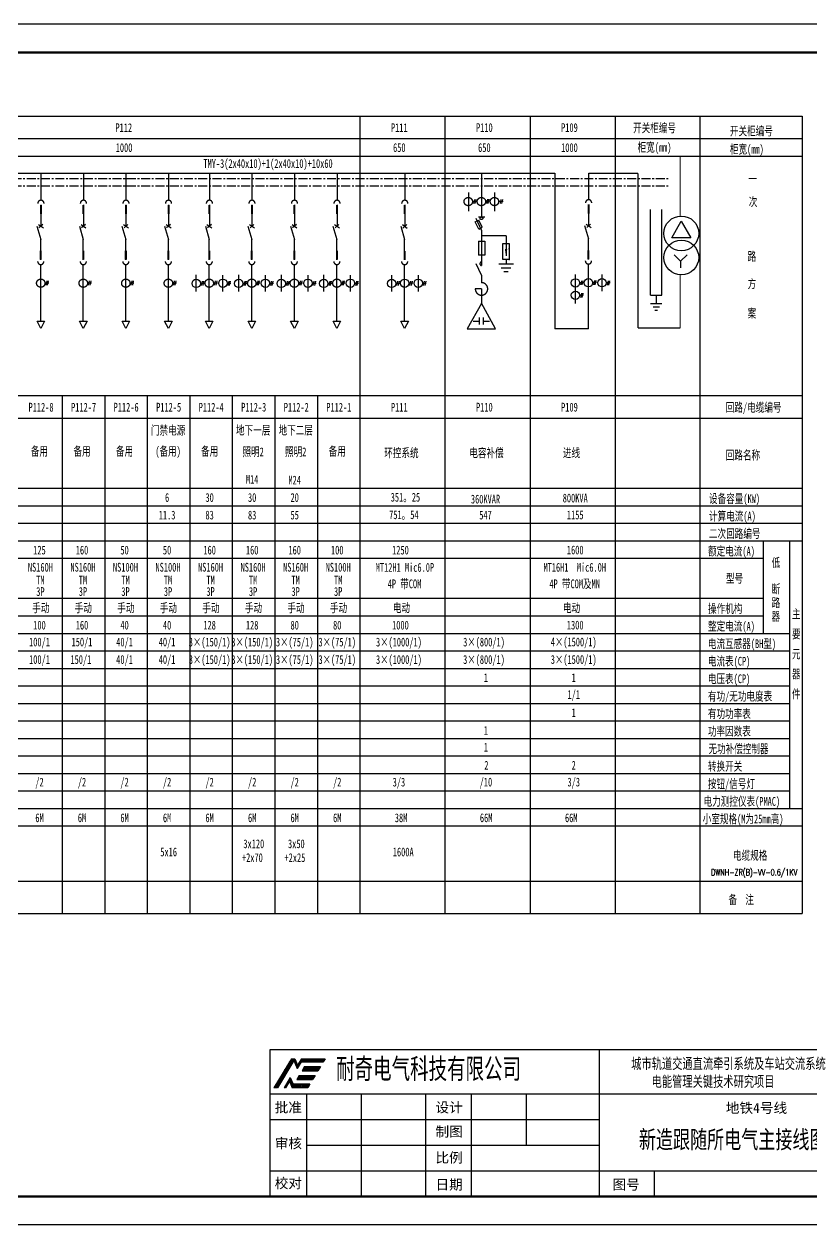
# Model space of a CAD drawing. Extents: x 638975 to 671725, y -185859 to -160817.
# Drawn here: x 649678 to 660686, y -185859 to -169059 of the extents above; entities that cross this region are included whole.
import ezdxf
from ezdxf.enums import TextEntityAlignment as Align

# ---------------------------------------------------------------- set-up
doc = ezdxf.new("R2010")
doc.units = 0
doc.header["$LTSCALE"] = 100
doc.header["$MEASUREMENT"] = 0
for name, pattern in [('ACAD_ISO03W100', [30, 12, -18]), ('CENTER', [2, 1.25, -0.25, 0.25, -0.25]), ('CONTINOUS', [2.5, 1.25, 0.25, 0.25, 0.25, 0.25, 0.25])]:
    doc.linetypes.add(name, pattern=pattern)
doc.layers.get('0').update_dxf_attribs({"color": 3, "linetype": 'CONTINUOUS'})
for name, color, linetype in [('01', 7, 'CONTINUOUS'), ('02', 1, 'CONTINUOUS'), ('1', 7, 'ACAD_ISO03W100'), ('11', 1, 'CONTINUOUS'), ('thick', 1, 'CONTINUOUS'), ('图框', 4, 'CONTINUOUS'), ('文字', 7, 'CONTINUOUS'), ('标注', 7, 'CONTINUOUS'), ('预埋件', 7, 'CONTINUOUS')]:
    doc.layers.add(name, color=color, linetype=linetype)
doc.styles.add('FSDBHZ', font='TXT.SHX', dxfattribs={"width": 0.707, "bigfont": 'HZFS.SHX'})
doc.styles.add('HT', font='simhei.ttf')
doc.styles.get("Standard").update_dxf_attribs({"font": 'COMPLEX', "width": 0.666667, "bigfont": 'DXT'})
doc.styles.add('WEN', font='', dxfattribs={"width": 0.7})
doc.styles.get('WEN').set_extended_font_data('SimSun')
pattern_1 = [(45, (965297.757, -248823.082), (-26.60573, 26.60573), [])]

# ---------------------------------------------------------------- blocks, each defined once
blk = doc.blocks.new('A$C782C4C8E')
at = {"layer": '11', "style": 'FSDBHZ', "width": 0.65}
blk.add_text('DWNH-ZR(B)-VV-0.6/1KV', height=250, dxfattribs=at).set_placement((1639, 125), align=Align.MIDDLE)
blk = doc.blocks.new('图框')
at = {"layer": '图框'}
h = blk.add_hatch(dxfattribs=at)
h.set_pattern_fill('ANSI31', color=5, scale=11.850767)
h.set_pattern_definition(pattern_1)
h.paths.add_polyline_path([(1013864, -235026), (1013937, -234905), (1013353, -234905), (1013257, -234665), (1013039, -235026), (1013091, -235026), (1013227, -234800), (1013318, -235026)], flags=17)
h.paths.add_polyline_path([(1012684, -235026), (1012807, -235026), (1013380, -234075), (1013493, -234358), (1013636, -234122), (1014409, -234122), (1014474, -234014), (1013649, -234014), (1013511, -234242), (1013420, -234014), (1013294, -234014)])
h = blk.add_hatch(dxfattribs=at)
h.set_pattern_fill('ANSI31', color=256, scale=11.850767)
h.set_pattern_definition(pattern_1)
h.paths.add_polyline_path([(1014312, -234282), (1013758, -234282), (1013666, -234434), (1014220, -234434)])
h.paths.add_polyline_path([(1014121, -234599), (1013567, -234599), (1013483, -234738), (1014037, -234738)])
h = blk.add_hatch(dxfattribs=at)
h.set_pattern_fill('ANSI31', color=3, scale=11.850767)
h.set_pattern_definition(pattern_1)
h.paths.add_polyline_path([(1013758, -234282), (1013666, -234434), (1014220, -234434), (1014312, -234282)])
h.paths.add_polyline_path([(1013567, -234599), (1013483, -234738), (1014037, -234738), (1014121, -234599)])
for p, q in [((1012536, -233704), (1012536, -238826)), ((1024062, -233704), (1024062, -238826)), ((1033026, -233704), (1033026, -235240)), ((1035587, -238826), (1035587, -233704)), ((1013294, -234014), (1012684, -235026)), ((1013380, -234075), (1012807, -235026)), ((1013294, -234014), (1013417, -234014)), ((1013380, -234075), (1013493, -234358)), ((1013420, -234014), (1013511, -234242)), ((1013636, -234122), (1013493, -234358)), ((1013649, -234014), (1013511, -234242)), ((1013636, -234122), (1014409, -234122)), ((1013649, -234014), (1014474, -234014)), ((1013758, -234282), (1013666, -234434)), ((1013758, -234282), (1014312, -234282)), ((1014312, -234282), (1014220, -234434)), ((1014474, -234014), (1014409, -234122)), ((1013257, -234665), (1013039, -235026)), ((1013257, -234665), (1013353, -234905)), ((1013567, -234599), (1013483, -234738)), ((1013483, -234738), (1014037, -234738)), ((1013567, -234599), (1014121, -234599)), ((1013666, -234434), (1014220, -234434)), ((1014121, -234599), (1014037, -234738)), ((1012807, -235026), (1012684, -235026)), ((1013091, -235026), (1013039, -235026)), ((1013227, -234800), (1013091, -235026)), ((1013227, -234800), (1013318, -235026)), ((1013864, -235026), (1013318, -235026)), ((1013937, -234905), (1013353, -234905)), ((1013937, -234905), (1013864, -235026)), ((1012536, -235240), (1024062, -235240)), ((1013817, -235240), (1013817, -238826)), ((1015737, -235240), (1015737, -238826)), ((1017985, -235240), (1017985, -237033)), ((1019579, -235240), (1019579, -238826)), ((1021500, -235240), (1021500, -237033)), ((1024062, -235240), (1035587, -235240)), ((1012536, -236137), (1024062, -236137)), ((1013817, -237033), (1024062, -237033)), ((1024062, -237033), (1024062, -237033)), ((1012536, -237930), (1024062, -237930)), ((1024062, -237930), (1035587, -237930)), ((1025982, -237930), (1025982, -238826)), ((1012536, -238826), (1035587, -238826))]:
    blk.add_line(p, q, dxfattribs=at)
at = {"layer": '图框', "lineweight": 30}
for p, q in [((1035587, -233704), (1012536, -233704)), ((1012536, -233704), (1012536, -238826))]:
    blk.add_line(p, q, dxfattribs=at)
at = {"layer": '图框', "linetype": 'CONTINOUS'}
for p, q in [((1017985, -237033), (1017985, -238826)), ((1021500, -238826), (1021500, -238826))]:
    blk.add_line(p, q, dxfattribs=at)
at = {"layer": '图框', "color": 0, "ltscale": 0.2, "style": 'HT'}
for s, p in [('批准', (1012711, -235889)), ('设计', (1018334, -235889)), ('地铁4号线', (1028485, -235907)), ('制图', (1018334, -236736)), ('审核', (1012711, -237145)), ('比例', (1018334, -237647)), ('校对', (1012711, -238539)), ('日期', (1018334, -238589)), ('图号', (1024520, -238589))]:
    blk.add_text(s, height=350, dxfattribs=at).set_placement(p)
at = {"layer": '图框', "color": 0, "insert": (1014858, -234002), "char_height": 711.05, "attachment_point": 1}
blk.add_mtext_dynamic_manual_height_columns('{\\fSimSun|b0|i0|c134|p2;耐奇电气科技有限公司}', width=8427.24, gutter_width=12.5, heights=[0], dxfattribs=at)

msp = doc.modelspace()

# ---------------------------------------------------------------- linework, layer by layer
at = {"const_width": 18.3}
for points in [[(658856, -171746), (658856, -170917)], [(658267, -173310), (658267, -171146)], [(658856, -173310), (658856, -172569)], [(658856, -173310), (658267, -173310)]]:
    msp.add_lwpolyline(points, dxfattribs=at)
at = {"const_width": 18.3, "elevation": -732}
for points in [[(641316, -171146), (657104, -171146)], [(658267, -171146), (657575, -171146)]]:
    msp.add_lwpolyline(points, dxfattribs=at)
for centre in [(658872, -171988), (658872, -172326)]:
    msp.add_circle(centre, 243)
at = {"layer": '01'}
for p, q in [((641221, -170347), (660563, -170347)), ((654376, -170347), (654376, -181503)), ((655566, -170347), (655566, -181503)), ((656756, -170347), (656756, -181503)), ((657946, -170347), (657946, -181503)), ((659136, -181503), (659136, -170347)), ((660563, -170347), (660563, -181503)), ((660388, -180033), (660388, -176288)), ((641221, -181503), (660563, -181503))]:
    msp.add_line(p, q, dxfattribs=at)
at = {"layer": '01', "color": 3, "linetype": 'CENTER'}
for p, q in [((641316, -171219), (658690, -171219)), ((641316, -171324), (658690, -171324))]:
    msp.add_line(p, q, dxfattribs=at)
at = {"layer": '02'}
for p, q in [((641221, -170662), (660563, -170662)), ((641221, -170907), (660563, -170907)), ((657104, -171146, -732), (657104, -173322, -732)), ((658770, -172286), (658861, -172376)), ((658952, -172286), (658861, -172376)), ((658861, -172376), (658861, -172472)), ((652088, -172801, -1796), (652088, -172570, -1796)), ((652199, -172687, -1796), (652145, -172687, -1796)), ((652170, -172657, -1796), (652157, -172717, -1796)), ((652190, -172657, -1796), (652177, -172717, -1796)), ((652461, -172802, -1796), (652461, -172571, -1796)), ((652572, -172687, -1796), (652517, -172687, -1796)), ((652542, -172658, -1796), (652529, -172717, -1796)), ((652563, -172658, -1796), (652549, -172717, -1796)), ((652683, -172801, -1796), (652683, -172570, -1796)), ((652794, -172687, -1796), (652740, -172687, -1796)), ((652765, -172657, -1796), (652752, -172717, -1796)), ((652785, -172657, -1796), (652772, -172717, -1796)), ((653056, -172802, -1796), (653056, -172571, -1796)), ((653167, -172687, -1796), (653112, -172687, -1796)), ((653137, -172658, -1796), (653124, -172717, -1796)), ((653158, -172658, -1796), (653144, -172717, -1796)), ((653278, -172801, -1796), (653278, -172570, -1796)), ((653389, -172687, -1796), (653335, -172687, -1796)), ((653360, -172657, -1796), (653347, -172717, -1796)), ((653380, -172657, -1796), (653367, -172717, -1796)), ((653651, -172802, -1796), (653651, -172571, -1796)), ((653762, -172687, -1796), (653707, -172687, -1796)), ((653732, -172658, -1796), (653719, -172717, -1796)), ((653753, -172658, -1796), (653739, -172717, -1796)), ((653873, -172801, -1796), (653873, -172570, -1796)), ((653984, -172687, -1796), (653930, -172687, -1796)), ((653955, -172657, -1796), (653942, -172717, -1796)), ((653975, -172657, -1796), (653962, -172717, -1796)), ((654246, -172802, -1796), (654246, -172571, -1796)), ((654357, -172687, -1796), (654302, -172687, -1796)), ((654327, -172658, -1796), (654314, -172717, -1796)), ((654348, -172658, -1796), (654334, -172717, -1796)), ((654821, -172802, -1796), (654821, -172571, -1796)), ((654933, -172687, -1796), (654878, -172687, -1796)), ((654903, -172658, -1796), (654890, -172718, -1796)), ((654923, -172658, -1796), (654910, -172718, -1796)), ((655115, -172684, -1796), (655060, -172684, -1796)), ((655085, -172655, -1796), (655072, -172715, -1796)), ((655106, -172655, -1796), (655093, -172715, -1796)), ((655194, -172802, -1796), (655194, -172571, -1796)), ((655305, -172688, -1796), (655250, -172688, -1796)), ((655275, -172658, -1796), (655262, -172718, -1796)), ((655296, -172658, -1796), (655283, -172718, -1796)), ((657392, -172795, -1629), (657392, -172564, -1629)), ((657504, -172680, -1629), (657449, -172680, -1629)), ((657474, -172651, -1629), (657461, -172710, -1629)), ((657495, -172651, -1629), (657481, -172710, -1629)), ((657686, -172677, -1629), (657632, -172677, -1629)), ((657657, -172648, -1629), (657643, -172707, -1629)), ((657677, -172648, -1629), (657664, -172707, -1629)), ((657765, -172795, -1629), (657765, -172564, -1629)), ((657876, -172680, -1629), (657821, -172680, -1629)), ((657847, -172651, -1629), (657833, -172711, -1629)), ((657867, -172651, -1629), (657854, -172711, -1629)), ((657392, -172968, -1629), (657392, -172737, -1629)), ((657504, -172853, -1629), (657449, -172853, -1629)), ((657474, -172824, -1629), (657461, -172884, -1629)), ((657495, -172824, -1629), (657481, -172884, -1629)), ((657573, -173322, -898), (657104, -173322, -898)), ((641221, -174258), (660563, -174258)), ((650211, -174258), (650211, -181503)), ((650806, -174258), (650806, -181503)), ((651401, -174258), (651401, -181503)), ((651996, -174258), (651996, -181503)), ((652591, -174258), (652591, -181503)), ((653186, -174258), (653186, -181503)), ((653781, -174258), (653781, -181503)), ((641221, -174573), (660563, -174573)), ((641221, -175553), (660563, -175553)), ((641221, -175798), (660563, -175798)), ((641221, -176043), (660563, -176043)), ((641221, -176288), (660563, -176288)), ((641221, -176533), (660021, -176533)), ((641221, -177093), (660021, -177093)), ((641221, -177338), (660021, -177338)), ((641221, -177583), (660388, -177583)), ((641221, -177828), (660388, -177828)), ((641221, -178073), (660388, -178073)), ((641221, -178318), (660388, -178318)), ((641221, -178563), (660388, -178563)), ((641221, -178808), (660388, -178808)), ((641221, -179053), (660388, -179053)), ((641221, -179298), (660388, -179298)), ((641221, -179543), (660388, -179543)), ((641221, -179788), (660388, -179788)), ((641221, -180033), (660563, -180033)), ((641221, -180278), (660563, -180278)), ((641221, -181048), (660563, -181048))]:
    msp.add_line(p, q, dxfattribs=at)
msp.add_lwpolyline([(658872, -171815), (659007, -172049), (658737, -172049)], close=True, dxfattribs=at)
for centre in [(652086, -172688, -1796), (652459, -172685, -1796), (652681, -172688, -1796), (653054, -172685, -1796), (653276, -172688, -1796), (653649, -172685, -1796), (653871, -172688, -1796), (654244, -172685, -1796), (654820, -172688, -1796), (655002, -172686, -1796), (655192, -172686, -1796), (657391, -172681, -1629), (657573, -172679, -1629), (657763, -172679, -1629), (657391, -172854, -1629)]:
    msp.add_circle(centre, 58.2, dxfattribs=at)
at = {"layer": '1'}
for p, q in [((649914, -171153, -898), (649914, -171525, -898)), ((650509, -171153, -898), (650509, -171525, -898)), ((651104, -171153, -898), (651104, -171525, -898)), ((651699, -171153, -898), (651699, -171525, -898)), ((652271, -171153, -898), (652271, -171525, -898)), ((652866, -171153, -898), (652866, -171525, -898)), ((653461, -171153, -898), (653461, -171525, -898)), ((654056, -171153, -898), (654056, -171525, -898)), ((655004, -171153, -898), (655004, -171525, -898)), ((656076, -171153, -898), (656076, -171758, -898)), ((657575, -171146, -732), (657575, -171518, -732)), ((658442, -172853), (658442, -171324)), ((658601, -172853), (658601, -171219)), ((655893, -171416, -898), (655893, -171676, -898)), ((655977, -171513, -898), (655963, -171572, -898)), ((655997, -171513, -898), (655984, -171572, -898)), ((656159, -171509, -898), (656146, -171569, -898)), ((656180, -171509, -898), (656166, -171569, -898)), ((656259, -171416, -898), (656259, -171676, -898)), ((656349, -171513, -898), (656336, -171572, -898)), ((656370, -171513, -898), (656356, -171572, -898)), ((649914, -171590, -898), (649914, -171700, -898)), ((649914, -171641, -898), (649914, -171888, -898)), ((649914, -171641, -898), (649914, -171888, -898)), ((650509, -171590, -898), (650509, -171700, -898)), ((650509, -171641, -898), (650509, -171888, -898)), ((650509, -171641, -898), (650509, -171888, -898)), ((651104, -171590, -898), (651104, -171700, -898)), ((651104, -171641, -898), (651104, -171888, -898)), ((651104, -171641, -898), (651104, -171888, -898)), ((651699, -171590, -898), (651699, -171700, -898)), ((651699, -171641, -898), (651699, -171888, -898)), ((651699, -171641, -898), (651699, -171888, -898)), ((652271, -171590, -898), (652271, -171700, -898)), ((652271, -171641, -898), (652271, -171888, -898)), ((652271, -171641, -898), (652271, -171888, -898)), ((652866, -171590, -898), (652866, -171700, -898)), ((652866, -171641, -898), (652866, -171888, -898)), ((652866, -171641, -898), (652866, -171888, -898)), ((653461, -171590, -898), (653461, -171700, -898)), ((653461, -171641, -898), (653461, -171888, -898)), ((653461, -171641, -898), (653461, -171888, -898)), ((654056, -171590, -898), (654056, -171700, -898)), ((654056, -171641, -898), (654056, -171888, -898)), ((654056, -171641, -898), (654056, -171888, -898)), ((655004, -171591, -898), (655004, -171700, -898)), ((655004, -171642, -898), (655004, -171889, -898)), ((655004, -171642, -898), (655004, -171889, -898)), ((656006, -171542, -898), (655952, -171542, -898)), ((656189, -171539, -898), (656134, -171539, -898)), ((656379, -171542, -898), (656324, -171542, -898)), ((657575, -171584, -732), (657575, -171693, -732)), ((657575, -171635, -732), (657575, -171882, -732)), ((657575, -171635, -732), (657575, -171882, -732)), ((655989, -171825, -898), (656039, -171801, -898)), ((656038, -171927, -769), (655989, -171825, -305)), ((656076, -171944, -898), (656000, -171782, -166)), ((656033, -171758, -898), (656123, -171758, -898)), ((656088, -171903, -769), (656039, -171801, -305)), ((657541, -171858, -732), (657610, -171905, -732)), ((657603, -171858, -732), (657548, -171905, -732)), ((649857, -171887, -898), (649912, -172073, -898)), ((649880, -171865, -898), (649949, -171912, -898)), ((649941, -171865, -898), (649887, -171912, -898)), ((650452, -171887, -898), (650507, -172073, -898)), ((650475, -171865, -898), (650544, -171912, -898)), ((650536, -171865, -898), (650482, -171912, -898)), ((651047, -171887, -898), (651102, -172073, -898)), ((651070, -171865, -898), (651139, -171912, -898)), ((651131, -171865, -898), (651077, -171912, -898)), ((651642, -171887, -898), (651697, -172073, -898)), ((651665, -171865, -898), (651734, -171912, -898)), ((651726, -171865, -898), (651672, -171912, -898)), ((652214, -171887, -898), (652269, -172073, -898)), ((652237, -171865, -898), (652305, -171912, -898)), ((652298, -171865, -898), (652244, -171912, -898)), ((652809, -171887, -898), (652864, -172073, -898)), ((652832, -171865, -898), (652900, -171912, -898)), ((652893, -171865, -898), (652839, -171912, -898)), ((653404, -171887, -898), (653459, -172073, -898)), ((653427, -171865, -898), (653495, -171912, -898)), ((653488, -171865, -898), (653434, -171912, -898)), ((653999, -171887, -898), (654054, -172073, -898)), ((654022, -171865, -898), (654090, -171912, -898)), ((654083, -171865, -898), (654029, -171912, -898)), ((654947, -171887, -898), (655002, -172074, -898)), ((654970, -171866, -898), (655039, -171913, -898)), ((655031, -171866, -898), (654977, -171913, -898)), ((656038, -171927, -898), (656088, -171903, -898)), ((656076, -171944, -898), (656076, -172438, -898)), ((656420, -172021, -166), (656076, -172021, -166)), ((656420, -172021, -166), (656420, -172301, -166)), ((657518, -171880, -732), (657573, -172066, -732)), ((649912, -172337, -898), (649912, -172073, -898)), ((650507, -172337, -898), (650507, -172073, -898)), ((651102, -172337, -898), (651102, -172073, -898)), ((651697, -172337, -898), (651697, -172073, -898)), ((652269, -172337, -898), (652269, -172073, -898)), ((652864, -172337, -898), (652864, -172073, -898)), ((653459, -172337, -898), (653459, -172073, -898)), ((654054, -172337, -898), (654054, -172073, -898)), ((655002, -172334, -898), (655002, -172074, -898)), ((656035, -172099, -898), (656123, -172099, -898)), ((656035, -172099, -898), (656035, -172295, -898)), ((656123, -172099, -898), (656123, -172295, -898)), ((657573, -172328, -732), (657573, -172066, -732)), ((649912, -172358, -898), (649912, -172249, -898)), ((650507, -172358, -898), (650507, -172249, -898)), ((651102, -172358, -898), (651102, -172249, -898)), ((651697, -172358, -898), (651697, -172249, -898)), ((652269, -172358, -898), (652269, -172249, -898)), ((652864, -172358, -898), (652864, -172249, -898)), ((653459, -172358, -898), (653459, -172249, -898)), ((654054, -172358, -898), (654054, -172249, -898)), ((655002, -172359, -898), (655002, -172249, -898)), ((656123, -172295, -898), (656035, -172295, -898)), ((656420, -172355, -166), (656420, -172421, -166)), ((657573, -172352, -732), (657573, -172242, -732)), ((649912, -173214, -898), (649912, -172424, -898)), ((650507, -173214, -898), (650507, -172424, -898)), ((651102, -173214, -898), (651102, -172424, -898)), ((651697, -173214, -898), (651697, -172424, -898)), ((652269, -173214, -898), (652269, -172424, -898)), ((652864, -173214, -898), (652864, -172424, -898)), ((653459, -173214, -898), (653459, -172424, -898)), ((654054, -173214, -898), (654054, -172424, -898)), ((655002, -173215, -898), (655002, -172424, -898)), ((656076, -172573, -898), (656000, -172412, -166)), ((656524, -172421, -166), (656319, -172421, -166)), ((656487, -172474, -166), (656354, -172474, -166)), ((656452, -172528, -166), (656389, -172528, -166)), ((657573, -173322, -732), (657573, -172417, -732)), ((650025, -172684, -898), (649970, -172684, -898)), ((649995, -172654, -898), (649982, -172714, -898)), ((650016, -172654, -898), (650003, -172714, -898)), ((650620, -172684, -898), (650565, -172684, -898)), ((650590, -172654, -898), (650577, -172714, -898)), ((650611, -172654, -898), (650598, -172714, -898)), ((651215, -172684, -898), (651160, -172684, -898)), ((651185, -172654, -898), (651172, -172714, -898)), ((651206, -172654, -898), (651193, -172714, -898)), ((651810, -172684, -898), (651755, -172684, -898)), ((651780, -172654, -898), (651767, -172714, -898)), ((651801, -172654, -898), (651788, -172714, -898)), ((652382, -172684, -898), (652327, -172684, -898)), ((652352, -172654, -898), (652339, -172714, -898)), ((652373, -172654, -898), (652359, -172714, -898)), ((652977, -172684, -898), (652922, -172684, -898)), ((652947, -172654, -898), (652934, -172714, -898)), ((652968, -172654, -898), (652954, -172714, -898)), ((653572, -172684, -898), (653517, -172684, -898)), ((653542, -172654, -898), (653529, -172714, -898)), ((653563, -172654, -898), (653549, -172714, -898)), ((654167, -172684, -898), (654112, -172684, -898)), ((654137, -172654, -898), (654124, -172714, -898)), ((654158, -172654, -898), (654144, -172714, -898)), ((656076, -172573, -898), (656076, -172678, -898)), ((656077, -172765, -898), (655989, -172765, -898)), ((658442, -172853), (658601, -172853)), ((658522, -172853), (658522, -172968)), ((656076, -172967, -898), (655875, -173322, -898)), ((656273, -173322, -898), (656076, -172966, -898)), ((658442, -172968), (658601, -172968)), ((658478, -173014), (658565, -173014)), ((656045, -173167, -166), (656045, -173265, -166)), ((656102, -173167, -166), (656102, -173265, -166)), ((658503, -173063), (658541, -173063)), ((649912, -173319, -898), (649860, -173214, -898)), ((649860, -173214, -898), (649964, -173214, -898)), ((649964, -173214, -898), (649912, -173319, -898)), ((650507, -173319, -898), (650455, -173214, -898)), ((650455, -173214, -898), (650559, -173214, -898)), ((650559, -173214, -898), (650507, -173319, -898)), ((651102, -173319, -898), (651050, -173214, -898)), ((651050, -173214, -898), (651154, -173214, -898)), ((651154, -173214, -898), (651102, -173319, -898)), ((651697, -173319, -898), (651645, -173214, -898)), ((651645, -173214, -898), (651749, -173214, -898)), ((651749, -173214, -898), (651697, -173319, -898)), ((652216, -173214, -898), (652321, -173214, -898)), ((652269, -173319, -898), (652216, -173214, -898)), ((652321, -173214, -898), (652269, -173319, -898)), ((652864, -173319, -898), (652811, -173214, -898)), ((652811, -173214, -898), (652916, -173214, -898)), ((652916, -173214, -898), (652864, -173319, -898)), ((653459, -173319, -898), (653406, -173214, -898)), ((653406, -173214, -898), (653511, -173214, -898)), ((653511, -173214, -898), (653459, -173319, -898)), ((654001, -173214, -898), (654106, -173214, -898)), ((654054, -173319, -898), (654001, -173214, -898)), ((654106, -173214, -898), (654054, -173319, -898)), ((655002, -173319, -898), (654950, -173215, -898)), ((654950, -173215, -898), (655054, -173215, -898)), ((655054, -173215, -898), (655002, -173319, -898)), ((655875, -173322, -898), (656273, -173322, -898)), ((655960, -173216, -166), (656045, -173216, -166)), ((656102, -173216, -166), (656187, -173216, -166))]:
    msp.add_line(p, q, dxfattribs=at)
at = {"layer": '1', "const_width": 28.3}
for points, elevation in [([(649914, -171590), (649914, -171716)], -898), ([(650509, -171590), (650509, -171716)], -898), ([(651104, -171590), (651104, -171716)], -898), ([(651699, -171590), (651699, -171716)], -898), ([(652271, -171590), (652271, -171716)], -898), ([(652866, -171590), (652866, -171716)], -898), ([(653461, -171590), (653461, -171716)], -898), ([(654056, -171590), (654056, -171716)], -898), ([(655004, -171591), (655004, -171717)], -898), ([(657575, -171584), (657575, -171710)], -732), ([(649912, -172232), (649912, -172358)], -898), ([(650507, -172232), (650507, -172358)], -898), ([(651102, -172232), (651102, -172358)], -898), ([(651697, -172232), (651697, -172358)], -898), ([(652269, -172232), (652269, -172358)], -898), ([(652864, -172232), (652864, -172358)], -898), ([(653459, -172232), (653459, -172358)], -898), ([(654054, -172232), (654054, -172358)], -898), ([(655002, -172233), (655002, -172359)], -898), ([(657573, -172226), (657573, -172352)], -732)]:
    msp.add_lwpolyline(points, dxfattribs=dict(at, elevation=elevation))
at = {"layer": '1', "elevation": -166}
msp.add_lwpolyline([(656377, -172131), (656464, -172131), (656464, -172355), (656377, -172355)], close=True, dxfattribs=at)
at = {"layer": '1'}
for centre, radius in [((655892, -171543, -898), 58.2), ((656075, -171543, -898), 58.2), ((656258, -171543, -898), 58.2), ((656076, -171777, -898), 18.8), ((649912, -172685, -898), 58.2), ((650507, -172685, -898), 58.2), ((651102, -172685, -898), 58.2), ((651697, -172685, -898), 58.2), ((652269, -172685, -898), 58.2), ((652864, -172685, -898), 58.2), ((653459, -172685, -898), 58.2), ((654054, -172685, -898), 58.2)]:
    msp.add_circle(centre, radius, dxfattribs=at)
for centre, radius, start, end in [((649914, -171569, -898), 43.8, 0, 180), ((650509, -171569, -898), 43.8, 0, 180), ((651104, -171569, -898), 43.8, 0, 180), ((651699, -171569, -898), 43.8, 0, 180), ((652271, -171569, -898), 43.8, 0, 180), ((652866, -171569, -898), 43.8, 0, 180), ((653461, -171569, -898), 43.8, 0, 180), ((654056, -171569, -898), 43.8, 0, 180), ((655004, -171569, -898), 43.8, 0, 180), ((657575, -171562, -732), 43.8, 0, 180), ((649912, -172380, -898), 43.8, 180, 0), ((650507, -172380, -898), 43.8, 180, 0), ((651102, -172380, -898), 43.8, 180, 0), ((651697, -172380, -898), 43.8, 180, 0), ((652269, -172380, -898), 43.8, 180, 0), ((652864, -172380, -898), 43.8, 180, 0), ((653459, -172380, -898), 43.8, 180, 0), ((654054, -172380, -898), 43.8, 180, 0), ((655002, -172381, -898), 43.8, 180, 0), ((656080, -172413, -898), 25.5, 98.934, 261.066), ((657573, -172373, -732), 43.8, 180, 0), ((656077, -172765, -898), 87.1, 180, 90.1487)]:
    msp.add_arc(centre, radius, start, end, dxfattribs=at)
for p in [(656464, -172206, -166), (656464, -172355, -166)]:
    msp.add_point(p, dxfattribs=at)
msp.add_solid([(656403, -172206, -166), (656438, -172206, -166), (656420, -172311, -166)], dxfattribs=at)
at = {"layer": '11'}
msp.add_line((660021, -177583), (660021, -176288), dxfattribs=at)
at = {"layer": 'thick'}
msp.add_line((656077, -172765, -898), (656077, -172967, -898), dxfattribs=at)
at = {"layer": '图框'}
msp.add_lwpolyline([(638975, -169059), (662735, -169059), (662735, -185859), (638975, -185859)], close=True, dxfattribs=at)
at = {"layer": '图框', "const_width": 32}
msp.add_lwpolyline([(639975, -169459), (662335, -169459), (662335, -185459), (639975, -185459)], close=True, dxfattribs=at)

# ---------------------------------------------------------------- block references
at = {"layer": '图框', "color": 0, "linetype": 'CONTINOUS', "xscale": 0.4000000000232831, "yscale": 0.4000000000232831, "zscale": 0.4}
msp.add_blockref('图框', (248100, -89929), dxfattribs=at)
at = {"layer": '预埋件', "color": 0, "linetype": 'CONTINOUS', "xscale": 0.3499999999767169, "yscale": 0.3500000000058208, "zscale": 0.35}
msp.add_blockref('A$C782C4C8E', (659318, -180975), dxfattribs=at)

# ---------------------------------------------------------------- texts
at = {"layer": '11', "style": 'WEN', "width": 0.7}
for s, height, p in [('P112', 122.5, (651073, -170509)), ('P111', 122.5, (654927, -170509)), ('P110', 122.5, (656117, -170509)), ('P109', 122.5, (657307, -170509)), ('开关柜编号', 122.5, (658497, -170509)), ('1000', 122.5, (651077, -170789)), ('650', 122.5, (654927, -170789)), ('650', 122.5, (656117, -170789)), ('1000', 122.5, (657307, -170789)), ('柜宽(mm)', 122.5, (658497, -170789)), ('TMY-3(2x40x10)+1(2x40x10)+10x60', 122.5, (653091, -171020)), ('P112-8', 122.5, (649916, -174420)), ('P112-7', 122.5, (650511, -174420)), ('P112-6', 122.5, (651106, -174420)), ('P112-5', 122.5, (651701, -174420)), ('P112-4', 122.5, (652296, -174420)), ('P112-3', 122.5, (652891, -174420)), ('P112-2', 122.5, (653486, -174420)), ('P112-1', 122.5, (654081, -174420)), ('P111', 122.5, (654927, -174420)), ('P110', 122.5, (656117, -174420)), ('P109', 122.5, (657307, -174420)), ('门禁电源', 122.5, (651693, -174739)), ('地下一层', 122.5, (652883, -174739)), ('地下二层', 122.5, (653478, -174739)), ('备用', 122.5, (649894, -175033)), ('备用', 122.5, (650489, -175033)), ('备用', 122.5, (651084, -175033)), ('(备用)', 122.5, (651693, -175041)), ('备用', 122.5, (652274, -175033)), ('照明2', 122.5, (652883, -175044)), ('照明2', 122.5, (653478, -175044)), ('备用', 122.5, (654059, -175033)), ('环控系统', 122.5, (654957, -175054)), ('电容补偿', 122.5, (656147, -175054)), ('进线', 122.5, (657337, -175054)), ('M14', 122.5, (652869, -175429)), ('M24', 122.5, (653464, -175439)), ('6', 122, (651679, -175684)), ('30', 122.5, (652274, -175684)), ('30', 122.5, (652869, -175684)), ('20', 122.5, (653464, -175684)), ('351。25', 122.5, (655013, -175684)), ('360KVAR', 122.5, (656133, -175706)), ('800KVA', 122.5, (657388, -175691)), ('11.3', 122.5, (651679, -175929)), ('83', 122.5, (652274, -175929)), ('83', 122.5, (652869, -175929)), ('55', 122.5, (653464, -175929)), ('751。54', 122.5, (654991, -175929)), ('547', 122.5, (656133, -175929)), ('1155', 122.5, (657388, -175928)), ('125', 122.5, (649894, -176419)), ('160', 122.5, (650489, -176419)), ('50', 122.5, (651084, -176419)), ('50', 122.5, (651679, -176419)), ('160', 122.5, (652274, -176419)), ('160', 122.5, (652869, -176419)), ('160', 122.5, (653464, -176419)), ('100', 122.5, (654059, -176419)), ('1250', 122.5, (654943, -176419)), ('1600', 122.5, (657388, -176418)), ('NS160H', 122.5, (649907, -176658)), ('NS160H', 122.5, (650502, -176658)), ('NS100H', 122.5, (651097, -176658)), ('NS100H', 122.5, (651692, -176658)), ('NS160H', 122.5, (652287, -176658)), ('NS160H', 122.5, (652882, -176658)), ('NS160H', 122.5, (653477, -176658)), ('NS100H', 122.5, (654072, -176658)), ('MT12H1 Mic6.0P ', 122.5, (655035, -176658)), ('MT16H1  Mic6.0H', 122.5, (657381, -176657)), ('TM', 122.5, (649907, -176836)), ('TM', 122.5, (650502, -176836)), ('TM', 122.5, (651097, -176836)), ('TM', 122.5, (651692, -176836)), ('TM', 122.5, (652287, -176836)), ('TM', 122.5, (652882, -176836)), ('TM', 122.5, (653477, -176836)), ('TM', 122.5, (654072, -176836)), ('4P 带COM', 122.5, (655000, -176887)), ('4P 带COM及MN', 122.5, (657380, -176887)), ('3P', 122.5, (649907, -176999)), ('3P', 122.5, (650502, -176999)), ('3P', 122.5, (651097, -176999)), ('3P', 122.5, (651692, -176999)), ('3P', 122.5, (652287, -176999)), ('3P', 122.5, (652882, -176999)), ('3P', 122.5, (653477, -176999)), ('3P', 122.5, (654072, -176999)), ('手动', 122.5, (649912, -177224)), ('手动', 122.5, (650507, -177224)), ('手动', 122.5, (651102, -177224)), ('手动', 122.5, (651697, -177224)), ('手动', 122.5, (652292, -177224)), ('手动', 122.5, (652887, -177224)), ('手动', 122.5, (653482, -177224)), ('手动', 122.5, (654077, -177224)), ('电动', 122.5, (654957, -177222)), ('电动', 122.5, (657337, -177222)), ('1300', 122.5, (657388, -177468)), ('100', 122.5, (649894, -177469)), ('160', 122.5, (650489, -177469)), ('40', 122.5, (651084, -177469)), ('40', 122.5, (651679, -177469)), ('128', 122.5, (652274, -177469)), ('128', 122.5, (652869, -177469)), ('80', 122.5, (653464, -177469)), ('80', 122.5, (654059, -177469)), ('1000', 122.5, (654943, -177469)), ('100/1', 122.5, (649894, -177714)), ('150/1', 122.5, (650489, -177714)), ('40/1', 122.5, (651084, -177714)), ('40/1', 122.5, (651679, -177714)), ('3×(150/1)', 122.5, (652274, -177714)), ('3×(150/1)', 122.5, (652869, -177714)), ('3×(75/1)', 122.5, (653464, -177714)), ('3×(75/1)', 122.5, (654059, -177714)), ('3×(1000/1)', 122.5, (654922, -177714)), ('3×(800/1)', 122.5, (656112, -177714)), ('4×(1500/1)', 122.5, (657367, -177713)), ('100/1', 122.5, (649894, -177959)), ('150/1', 122.5, (650473, -177959)), ('40/1', 122.5, (651084, -177959)), ('40/1', 122.5, (651679, -177959)), ('3×(150/1)', 122.5, (652274, -177959)), ('3×(150/1)', 122.5, (652869, -177959)), ('3×(75/1)', 122.5, (653464, -177959)), ('3×(75/1)', 122.5, (654059, -177959)), ('3×(1000/1)', 122.5, (654922, -177959)), ('3×(800/1)', 122.5, (656112, -177959)), ('3×(1500/1)', 122.5, (657367, -177958)), ('1', 122, (656138, -178203)), ('1', 122, (657367, -178203)), ('1/1', 122.5, (657367, -178448)), ('1', 122, (657367, -178693)), ('1', 122, (656138, -178941)), ('1', 122, (656138, -179175)), ('2', 122, (656145, -179428)), ('2', 122, (657367, -179428)), ('/10', 122.5, (656139, -179673)), ('3/3', 122.5, (657367, -179673)), ('/2', 122.5, (649894, -179674)), ('/2', 122.5, (650489, -179674)), ('/2', 122.5, (651084, -179674)), ('/2', 122.5, (651679, -179674)), ('/2', 122.5, (652274, -179674)), ('/2', 122.5, (652869, -179674)), ('/2', 122.5, (653464, -179674)), ('/2', 122.5, (654059, -179674)), ('3/3', 122.5, (654922, -179674)), ('6M', 122.5, (649894, -180164)), ('6M', 122.5, (650489, -180164)), ('6M', 122.5, (651084, -180164)), ('6M', 122.5, (651679, -180164)), ('6M', 122.5, (652274, -180164)), ('6M', 122.5, (652869, -180164)), ('6M', 122.5, (653464, -180164)), ('6M', 122.5, (654059, -180164)), ('38M', 122.5, (654952, -180164)), ('66M', 122.5, (656142, -180164)), ('66M', 122.5, (657332, -180164)), ('5x16', 122.5, (651701, -180642)), ('3x120', 122.5, (652892, -180528)), ('3x50', 122.5, (653487, -180528)), ('1600A', 122.5, (654982, -180642)), ('+2x70', 122.5, (652872, -180722)), ('+2x25', 122.5, (653467, -180722))]:
    msp.add_text(s, height=height, dxfattribs=at).set_placement(p, align=Align.MIDDLE)
for s, height, p in [('开关柜编号', 122.5, (659552, -170618)), ('柜宽(mm)', 122.5, (659552, -170872)), ('一', 122, (659811, -171286)), ('次', 122, (659817, -171607)), ('路', 122, (659800, -172372)), ('方', 122, (659800, -172755)), ('案', 122, (659800, -173168)), ('回路/电缆编号', 122.5, (659494, -174484)), ('回路名称', 122.5, (659494, -175152)), ('设备容量(KW)', 122.5, (659259, -175760)), ('计算电流(A)', 122.5, (659259, -176005)), ('二次回路编号', 122.5, (659259, -176250)), ('额定电流(A)', 122.5, (659246, -176495)), ('低', 122, (660136, -176655)), ('型号', 122.5, (659496, -176875)), ('断', 122, (660136, -177025)), ('操作机构', 122.5, (659246, -177300)), ('路', 122, (660136, -177216)), ('主', 122, (660420, -177374)), ('整定电流(A)', 122.5, (659246, -177545)), ('器', 122, (660136, -177406)), ('要', 122, (660420, -177654)), ('电流互感器(BH型)', 122.5, (659244, -177790)), ('电流表(CP)', 122.5, (659244, -178035)), ('元', 122, (660420, -177934)), ('电压表(CP)', 122.5, (659243, -178280)), ('器', 122, (660420, -178214)), ('有功/无功电度表', 122.5, (659244, -178525)), ('件', 122, (660420, -178494)), ('有功功率表', 122.5, (659244, -178770)), ('功率因数表', 122.5, (659244, -179015)), ('无功补偿控制器', 122.5, (659252, -179260)), ('转换开关', 122.5, (659244, -179505)), ('按钮/信号灯', 122.5, (659244, -179750)), ('电力测控仪表(PMAC)', 122.5, (659184, -179995)), ('小室规格(M为25mm高)', 122.5, (659172, -180240)), ('电缆规格', 122.5, (659595, -180751)), ('备  注', 122.5, (659531, -181370))]:
    msp.add_text(s, height=height, dxfattribs=at).set_placement(p)
at = {"layer": '文字', "color": 7, "ltscale": 0.2, "style": 'WEN', "width": 0.7}
msp.add_text('新造跟随所电气主接线图（三）', height=250, dxfattribs=at).set_placement((659949, -184788), align=Align.CENTER)
at = {"layer": '标注', "linetype": 'CONTINOUS', "insert": (658171, -183526), "char_height": 150, "attachment_point": 1, "style": 'WEN'}
msp.add_mtext_dynamic_manual_height_columns('城市轨道交通直流牵引系统及车站交流系统\\P    电能管理关键技术研究项目', width=3585.75, gutter_width=25, heights=[0], dxfattribs=at)

doc.saveas('drawing.dxf')
